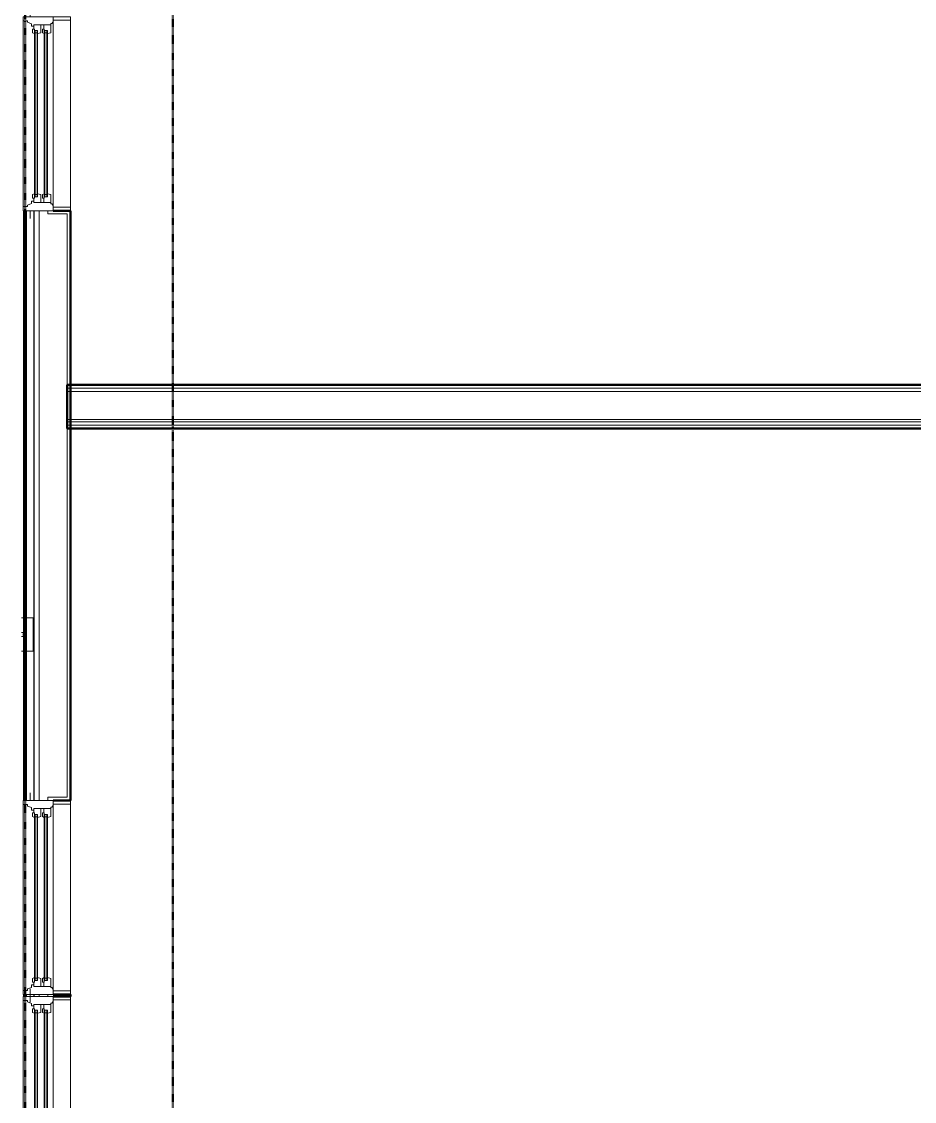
# Model space of a CAD drawing. Header units: inches. Extents: x -4235 to -464, y 9767 to 12359.
# Drawn here: x -3861.4 to -3686.5, y 10990 to 11201.6 of the extents above; entities that cross this region are included whole.
import ezdxf

# ---------------------------------------------------------------- set-up
doc = ezdxf.new("R2010")
doc.units = ezdxf.units.IN
doc.header["$MEASUREMENT"] = 0
doc.linetypes.add('Dash 1_16_', pattern=[0.125, 0.0625, -0.0625])
for name, color, linetype, lineweight in [('0-1', 7, 'Continuous', 5), ('A-GLAZ-1', 151, 'Continuous', 9), ('A-GLAZ-2', 151, 'Continuous', 20), ('A-WALL', 113, 'Continuous', 13), ('A-WALL-2', 250, 'Continuous', 13), ('A-WALL-5', 113, 'Continuous', 9), ('A-WALL-6', 113, 'Continuous', 50), ('C-PROP-LINE-1', 91, 'Dash 1_16_', 50), ('I-WALL-1', 7, 'Continuous', 50)]:
    doc.layers.add(name, color=color, linetype=linetype, lineweight=lineweight)

# ---------------------------------------------------------------- blocks, each defined once
blk = doc.blocks.new('CTR - 1st Phase - Common Walls_rvt-1-BACKGROUND - RCP - 2ND FLOOR')
at = {"layer": 'A-WALL-2'}
for p, q in [((-3852.47, 11129.81), (-3487.3, 11129.81)), ((-3852.47, 11129.19), (-3487.3, 11129.19)), ((-3852.47, 11123.69), (-3487.3, 11123.69)), ((-3852.47, 11123.19), (-3487.3, 11123.19)), ((-3852.47, 11122.56), (-3487.3, 11122.56))]:
    blk.add_line(p, q, dxfattribs=at)
at = {"layer": 'I-WALL-1'}
for p, q in [((-3852.47, 11121.94), (-3852.47, 11130.44)), ((-3852.47, 11130.44), (-3611.8, 11130.44)), ((-3487.3, 11121.94), (-3852.47, 11121.94))]:
    blk.add_line(p, q, dxfattribs=at)
blk = doc.blocks.new('Basic Wall _ EXT - FIBER CEMENT - LARGE - ___-2505168-BACKGROUND - RCP - 2ND FLOOR')
at = {"layer": 'A-WALL-5'}
for p, q in [((-3861.05, 11164.59), (-3861.05, 11049.01)), ((-3861.05, 11164.59), (-3861.05, 11049.01)), ((-3861.02, 11164.59), (-3861.02, 11049.01)), ((-3861.02, 11164.59), (-3861.02, 11049.01)), ((-3859, 11164.59), (-3859, 11049.01)), ((-3859, 11164.59), (-3859, 11049.01)), ((-3858.97, 11049.01), (-3858.97, 11164.59)), ((-3858.97, 11164.59), (-3858.97, 11049.01)), ((-3861.05, 11010.99), (-3861.05, 11010.61)), ((-3861.05, 11010.99), (-3861.05, 11010.61)), ((-3861.02, 11010.99), (-3861.02, 11010.61)), ((-3861.02, 11010.99), (-3861.02, 11010.61)), ((-3859, 11010.99), (-3859, 11010.62)), ((-3859, 11010.99), (-3859, 11010.62)), ((-3858.97, 11010.61), (-3858.97, 11010.99)), ((-3858.97, 11010.99), (-3858.97, 11010.61))]:
    blk.add_line(p, q, dxfattribs=at)
blk = doc.blocks.new('Window-Double_Hung-Andersen-400_Series-Tilt_Wash - DOUBLE HUNG - REVERSE COTTAGE - 2ND FLOOR-2888385-BACKGROUND - RCP - 2ND FLOOR')
at = {"layer": 'A-GLAZ-1'}
for p, q in [((-16.29, 2.5), (-15.7, 2.5)), ((-16.29, 2.12), (-15.7, 2.12)), ((-15.82, 2.5), (-15.82, 2.12)), ((-15.7, 2.63), (15.7, 2.63)), ((-15.7, 2.5), (15.7, 2.5)), ((-15.7, 2.12), (15.7, 2.12)), ((16.29, 2.5), (15.7, 2.5)), ((16.29, 2.12), (15.7, 2.12)), ((15.82, 2.5), (15.82, 2.12)), ((-16.29, 0.56), (-15.7, 0.56)), ((-16.29, 0.19), (-15.7, 0.19)), ((-15.82, 0.56), (-15.82, 0.19)), ((-15.7, 2), (15.7, 2)), ((-15.7, 0.69), (15.7, 0.69)), ((-15.7, 0.56), (15.7, 0.56)), ((-15.7, 0.19), (15.7, 0.19)), ((-15.7, 0.06), (15.7, 0.06)), ((16.29, 0.56), (15.7, 0.56)), ((16.29, 0.19), (15.7, 0.19)), ((15.82, 0.56), (15.82, 0.19)), ((18.95, -1.06), (-18.95, -1.06)), ((-18.95, -1.06), (-18.95, -4.44)), ((-18.32, -1.06), (-18.32, -4.44)), ((18.32, -1.06), (18.32, -4.44)), ((18.95, -4.44), (18.95, -1.06)), ((-19.01, -2.44), (-19.01, -3.94)), ((-19.01, -2.44), (-18.95, -2.44)), ((-19.01, -3.94), (-18.95, -3.94)), ((18.95, -2.44), (19.01, -2.44)), ((18.95, -3.94), (19.01, -3.94)), ((19.01, -3.94), (19.01, -2.44)), ((-18.95, -4.44), (18.95, -4.44))]:
    blk.add_line(p, q, dxfattribs=at)
at = {"layer": 'A-GLAZ-2'}
for p, q in [((19.01, 4.81), (-19.01, 4.81)), ((-19.01, 4.81), (-19.01, -1.06)), ((-18.2, 4.81), (-18.2, 4)), ((18.2, 4.81), (18.2, 4)), ((19.01, -1.06), (19.01, 4.81)), ((-19.01, 3.44), (-20.51, 3.44)), ((-18.2, 4), (-17.92, 4)), ((-17.92, 4), (-17.61, 3.19)), ((-17.61, 3.19), (-17.14, 3.19)), ((-17.42, 2.75), (-16.57, 2.75)), ((-17.42, 2.75), (-17.42, -0.56)), ((-17.14, 3.19), (-17.14, 2.75)), ((-15.86, 2.97), (-16.57, 2.97)), ((-16.57, 2.63), (-16.57, 2.97)), ((-15.7, 2.63), (-16.57, 2.63)), ((-16.29, 2.63), (-16.29, 2)), ((-15.86, 2.97), (-15.7, 2.63)), ((15.86, 2.97), (15.7, 2.63)), ((15.7, 2.63), (16.57, 2.63)), ((15.86, 2.97), (16.57, 2.97)), ((16.29, 2.63), (16.29, 2)), ((16.57, 2.63), (16.57, 2.97)), ((17.42, 2.75), (16.57, 2.75)), ((17.14, 3.19), (17.14, 2.75)), ((17.61, 3.19), (17.14, 3.19)), ((17.42, 2.75), (17.42, -0.56)), ((17.92, 4), (17.61, 3.19)), ((18.2, 4), (17.92, 4)), ((19.01, 3.44), (20.51, 3.44)), ((-17.42, 1.37), (-15.86, 1.37)), ((-17.42, 0.81), (-16.57, 0.81)), ((-15.86, 1.03), (-16.57, 1.03)), ((-16.57, 0.69), (-16.57, 1.03)), ((-15.7, 0.69), (-16.57, 0.69)), ((-15.7, 2), (-16.29, 2)), ((-16.29, 0.69), (-16.29, 0.06)), ((-15.7, 0.06), (-16.29, 0.06)), ((-15.86, 1.37), (-15.7, 2)), ((-15.86, 1.03), (-15.7, 0.69)), ((-15.86, -0.56), (-15.7, 0.06)), ((15.7, 2), (16.29, 2)), ((15.86, 1.37), (15.7, 2)), ((15.86, 1.03), (15.7, 0.69)), ((15.7, 0.69), (16.57, 0.69)), ((15.7, 0.06), (16.29, 0.06)), ((15.86, -0.56), (15.7, 0.06)), ((17.42, 1.37), (15.86, 1.37)), ((15.86, 1.03), (16.57, 1.03)), ((16.29, 0.69), (16.29, 0.06)), ((16.57, 0.69), (16.57, 1.03)), ((17.42, 0.81), (16.57, 0.81)), ((-19.01, -1.06), (19.01, -1.06)), ((-17.67, -0.78), (-18, -1.06)), ((-17.67, -0.78), (-17.67, -0.56)), ((-17.67, -0.56), (-15.86, -0.56)), ((17.67, -0.56), (15.86, -0.56)), ((17.67, -0.78), (17.67, -0.56)), ((17.67, -0.78), (18, -1.06))]:
    blk.add_line(p, q, dxfattribs=at)
blk = doc.blocks.new('Window-Double_Hung-Andersen-400_Series-Tilt_Wash - DOUBLE HUNG - REVERSE COTTAGE - 2ND FLOOR-V137-BACKGROUND - RCP - 2ND FLOOR')
at = {"layer": 'A-GLAZ-1'}
for p, q in [((-16.29, 2.5), (-15.7, 2.5)), ((-16.29, 2.12), (-15.7, 2.12)), ((-15.82, 2.5), (-15.82, 2.12)), ((-15.7, 2.63), (15.7, 2.63)), ((-15.7, 2.5), (15.7, 2.5)), ((-15.7, 2.12), (15.7, 2.12)), ((16.29, 2.5), (15.7, 2.5)), ((16.29, 2.12), (15.7, 2.12)), ((15.82, 2.5), (15.82, 2.12)), ((-16.29, 0.56), (-15.7, 0.56)), ((-16.29, 0.19), (-15.7, 0.19)), ((-15.82, 0.56), (-15.82, 0.19)), ((-15.7, 2), (15.7, 2)), ((-15.7, 0.69), (15.7, 0.69)), ((-15.7, 0.56), (15.7, 0.56)), ((-15.7, 0.19), (15.7, 0.19)), ((-15.7, 0.06), (15.7, 0.06)), ((16.29, 0.56), (15.7, 0.56)), ((16.29, 0.19), (15.7, 0.19)), ((15.82, 0.56), (15.82, 0.19)), ((18.95, -1.06), (-18.95, -1.06)), ((-18.95, -1.06), (-18.95, -4.44)), ((-18.32, -1.06), (-18.32, -4.44)), ((18.32, -1.06), (18.32, -4.44)), ((18.95, -4.44), (18.95, -1.06)), ((-19.01, -2.44), (-19.01, -3.81)), ((-19.01, -2.44), (-18.95, -2.44)), ((-19.01, -3.81), (-19.01, -3.94)), ((18.95, -2.44), (19.01, -2.44)), ((18.95, -3.94), (19.01, -3.94)), ((19.01, -3.94), (19.01, -2.44)), ((-18.95, -4.44), (18.95, -4.44))]:
    blk.add_line(p, q, dxfattribs=at)
at = {"layer": 'A-GLAZ-2'}
for p, q in [((19.01, 4.81), (-19.01, 4.81)), ((-19.01, 4.81), (-19.01, -1.06)), ((-18.2, 4.81), (-18.2, 4)), ((18.2, 4.81), (18.2, 4)), ((19.01, -1.06), (19.01, 4.81)), ((-19.01, 3.44), (-20.51, 3.44)), ((-18.2, 4), (-17.92, 4)), ((-17.92, 4), (-17.61, 3.19)), ((-17.61, 3.19), (-17.14, 3.19)), ((-17.42, 2.75), (-16.57, 2.75)), ((-17.42, 2.75), (-17.42, -0.56)), ((-17.14, 3.19), (-17.14, 2.75)), ((-15.86, 2.97), (-16.57, 2.97)), ((-16.57, 2.63), (-16.57, 2.97)), ((-15.7, 2.63), (-16.57, 2.63)), ((-16.29, 2.63), (-16.29, 2)), ((-15.86, 2.97), (-15.7, 2.63)), ((15.86, 2.97), (15.7, 2.63)), ((15.7, 2.63), (16.57, 2.63)), ((15.86, 2.97), (16.57, 2.97)), ((16.29, 2.63), (16.29, 2)), ((16.57, 2.63), (16.57, 2.97)), ((17.42, 2.75), (16.57, 2.75)), ((17.14, 3.19), (17.14, 2.75)), ((17.61, 3.19), (17.14, 3.19)), ((17.42, 2.75), (17.42, -0.56)), ((17.92, 4), (17.61, 3.19)), ((18.2, 4), (17.92, 4)), ((19.01, 3.44), (20.51, 3.44)), ((-17.42, 1.37), (-15.86, 1.37)), ((-17.42, 0.81), (-16.57, 0.81)), ((-15.86, 1.03), (-16.57, 1.03)), ((-16.57, 0.69), (-16.57, 1.03)), ((-15.7, 0.69), (-16.57, 0.69)), ((-15.7, 2), (-16.29, 2)), ((-16.29, 0.69), (-16.29, 0.06)), ((-15.7, 0.06), (-16.29, 0.06)), ((-15.86, 1.37), (-15.7, 2)), ((-15.86, 1.03), (-15.7, 0.69)), ((-15.86, -0.56), (-15.7, 0.06)), ((15.7, 2), (16.29, 2)), ((15.86, 1.37), (15.7, 2)), ((15.86, 1.03), (15.7, 0.69)), ((15.7, 0.69), (16.57, 0.69)), ((15.7, 0.06), (16.29, 0.06)), ((15.86, -0.56), (15.7, 0.06)), ((17.42, 1.37), (15.86, 1.37)), ((15.86, 1.03), (16.57, 1.03)), ((16.29, 0.69), (16.29, 0.06)), ((16.57, 0.69), (16.57, 1.03)), ((17.42, 0.81), (16.57, 0.81)), ((-19.01, -1.06), (19.01, -1.06)), ((-17.67, -0.78), (-18, -1.06)), ((-17.67, -0.78), (-17.67, -0.56)), ((-17.67, -0.56), (-15.86, -0.56)), ((17.67, -0.56), (15.86, -0.56)), ((17.67, -0.78), (17.67, -0.56)), ((17.67, -0.78), (18, -1.06))]:
    blk.add_line(p, q, dxfattribs=at)
blk = doc.blocks.new('Walls 83 - Walls 1-2574995-BACKGROUND - RCP - 2ND FLOOR')
at = {"layer": 'A-WALL-5'}
for p, q in [((-3861.05, 11084.79), (-3861.47, 11084.79)), ((-3860.72, 11084.79), (-3861.02, 11084.79)), ((-3859.17, 11084.79), (-3860.72, 11084.79)), ((-3859.17, 11084.79), (-3859.17, 11083.17)), ((-3859.17, 11083.17), (-3859.17, 11084.79)), ((-3859.17, 11083.17), (-3859.17, 11078.29)), ((-3859.17, 11081.54), (-3859.17, 11083.17)), ((-3861.05, 11081.92), (-3861.47, 11081.92)), ((-3861.47, 11081.17), (-3861.05, 11081.17)), ((-3860.79, 11081.92), (-3861.02, 11081.92)), ((-3861.02, 11081.17), (-3860.79, 11081.17)), ((-3859.17, 11079.92), (-3859.17, 11081.54)), ((-3859.17, 11079.25), (-3859.17, 11079.92)), ((-3861.47, 11078.29), (-3861.05, 11078.29)), ((-3861.02, 11078.29), (-3860.72, 11078.29)), ((-3860.72, 11078.29), (-3859.17, 11078.29)), ((-3859.17, 11078.29), (-3859.17, 11079.25))]:
    blk.add_line(p, q, dxfattribs=at)
for centre, start_param, end_param in [((-3923.85, 11081.54), 0.094304, 0.261799), ((-3923.85, 11081.54), 2.994857, 3.141593), ((-3923.85, 11081.54), 3.19067, 6.234108), ((-3860.79, 11081.54), 1.308997, 1.568095), ((-3860.79, 11081.54), 1.570796, 1.829985), ((-3860.79, 11081.54), 1.047198, 1.30639), ((-3860.79, 11081.54), 1.832596, 2.092053), ((-3860.79, 11081.54), 0.523599, 0.766179), ((-3860.79, 11081.54), 2.375413, 2.61664), ((-3860.79, 11081.54), 0.261799, 0.522251), ((-3860.79, 11081.54), 2.698715, 2.879092), ((-3860.79, 11081.54), 0, 0.261102), ((-3860.79, 11081.54), 2.879793, 3.119324), ((-3860.79, 11081.54), 6.072664, 6.283185), ((-3860.79, 11081.54), 3.141593, 3.352114), ((-3860.79, 11081.54), 5.83925, 6.021386), ((-3860.79, 11081.54), 3.403392, 3.580672), ((-3860.79, 11081.54), 4.974188, 5.759587), ((-3860.79, 11081.54), 3.665191, 4.45059), ((-3860.79, 11081.54), 4.531436, 4.893342)]:
    blk.add_ellipse(centre, major_axis=(0, 0.375), ratio=0.86769, start_param=start_param, end_param=end_param, dxfattribs=at)
blk = doc.blocks.new('Family - ___-2835860-BACKGROUND - RCP - 2ND FLOOR')
at = {"layer": 'C-PROP-LINE-1'}
blk.add_line((-3860.72, 9980.19), (-3860.72, 11434.39), dxfattribs=at)
blk = doc.blocks.new('Family - ___-2835903-BACKGROUND - RCP - 2ND FLOOR')
at = {"layer": 'C-PROP-LINE-1'}
blk.add_line((-3831.82, 10009.09), (-3831.82, 12089.69), dxfattribs=at)
blk = doc.blocks.new('Family - ___-2835932-BACKGROUND - RCP - 2ND FLOOR')
at = {"layer": 'C-PROP-LINE-1'}
blk.add_line((-3860.72, 9980.19), (-3860.72, 12118.59), dxfattribs=at)

msp = doc.modelspace()

# ---------------------------------------------------------------- linework, layer by layer
at = {"layer": 'A-WALL'}
for p, q in [((-3860.47, 11049.01), (-3860.47, 11164.59)), ((-3858.97, 11049.01), (-3858.97, 11164.59)), ((-3857.97, 11049.01), (-3857.97, 11164.59)), ((-3856.29, 11163.97), (-3856.29, 11164.59)), ((-3856.29, 11163.97), (-3852.47, 11163.97)), ((-3852.47, 11163.97), (-3852.47, 11049.64)), ((-3856.29, 11049.01), (-3856.29, 11049.64)), ((-3852.47, 11049.64), (-3856.29, 11049.64)), ((-3860.47, 11010.61), (-3860.47, 11010.99)), ((-3858.97, 11010.61), (-3858.97, 11010.99)), ((-3857.97, 11010.61), (-3857.97, 11010.99)), ((-3856.29, 11010.61), (-3856.29, 11010.99))]:
    msp.add_line(p, q, dxfattribs=at)
at = {"layer": 'A-WALL-5'}
for p, q in [((-3851.85, 11164.65), (-3851.85, 11164.59)), ((-3851.85, 11049.01), (-3851.85, 11048.95)), ((-3851.85, 11010.55), (-3851.85, 11011.05))]:
    msp.add_line(p, q, dxfattribs=at)
at = {"layer": 'A-WALL-6'}
for p, q in [((-3860.72, 11049.01), (-3860.72, 11164.59)), ((-3855.22, 11164.59), (-3851.85, 11164.59)), ((-3851.85, 11164.59), (-3851.85, 11049.01)), ((-3851.85, 11049.01), (-3855.22, 11049.01)), ((-3860.72, 11010.61), (-3860.72, 11010.99)), ((-3855.22, 11010.99), (-3851.85, 11010.99)), ((-3851.85, 11010.61), (-3855.22, 11010.61)), ((-3851.85, 11010.99), (-3851.85, 11010.61))]:
    msp.add_line(p, q, dxfattribs=at)

# ---------------------------------------------------------------- block references
at = {"layer": '0-1'}
msp.add_blockref('CTR - 1st Phase - Common Walls_rvt-1-BACKGROUND - RCP - 2ND FLOOR', (0, 0), dxfattribs=at)
at = {"layer": 'A-GLAZ-1', "rotation": 89.99999999999991}
for name, p in [('Window-Double_Hung-Andersen-400_Series-Tilt_Wash - DOUBLE HUNG - REVERSE COTTAGE - 2ND FLOOR-2888385-BACKGROUND - RCP - 2ND FLOOR', (-3856.29, 11183.6)), ('Window-Double_Hung-Andersen-400_Series-Tilt_Wash - DOUBLE HUNG - REVERSE COTTAGE - 2ND FLOOR-2888385-BACKGROUND - RCP - 2ND FLOOR', (-3856.29, 11030)), ('Window-Double_Hung-Andersen-400_Series-Tilt_Wash - DOUBLE HUNG - REVERSE COTTAGE - 2ND FLOOR-V137-BACKGROUND - RCP - 2ND FLOOR', (-3856.29, 10991.6))]:
    msp.add_blockref(name, p, dxfattribs=at)
at = {"layer": 'A-WALL-5'}
for name in ['Basic Wall _ EXT - FIBER CEMENT - LARGE - ___-2505168-BACKGROUND - RCP - 2ND FLOOR', 'Walls 83 - Walls 1-2574995-BACKGROUND - RCP - 2ND FLOOR']:
    msp.add_blockref(name, (0, 0), dxfattribs=at)
at = {"layer": 'C-PROP-LINE-1'}
for name in ['Family - ___-2835860-BACKGROUND - RCP - 2ND FLOOR', 'Family - ___-2835932-BACKGROUND - RCP - 2ND FLOOR', 'Family - ___-2835903-BACKGROUND - RCP - 2ND FLOOR']:
    msp.add_blockref(name, (0, 0), dxfattribs=at)

doc.saveas('drawing.dxf')
